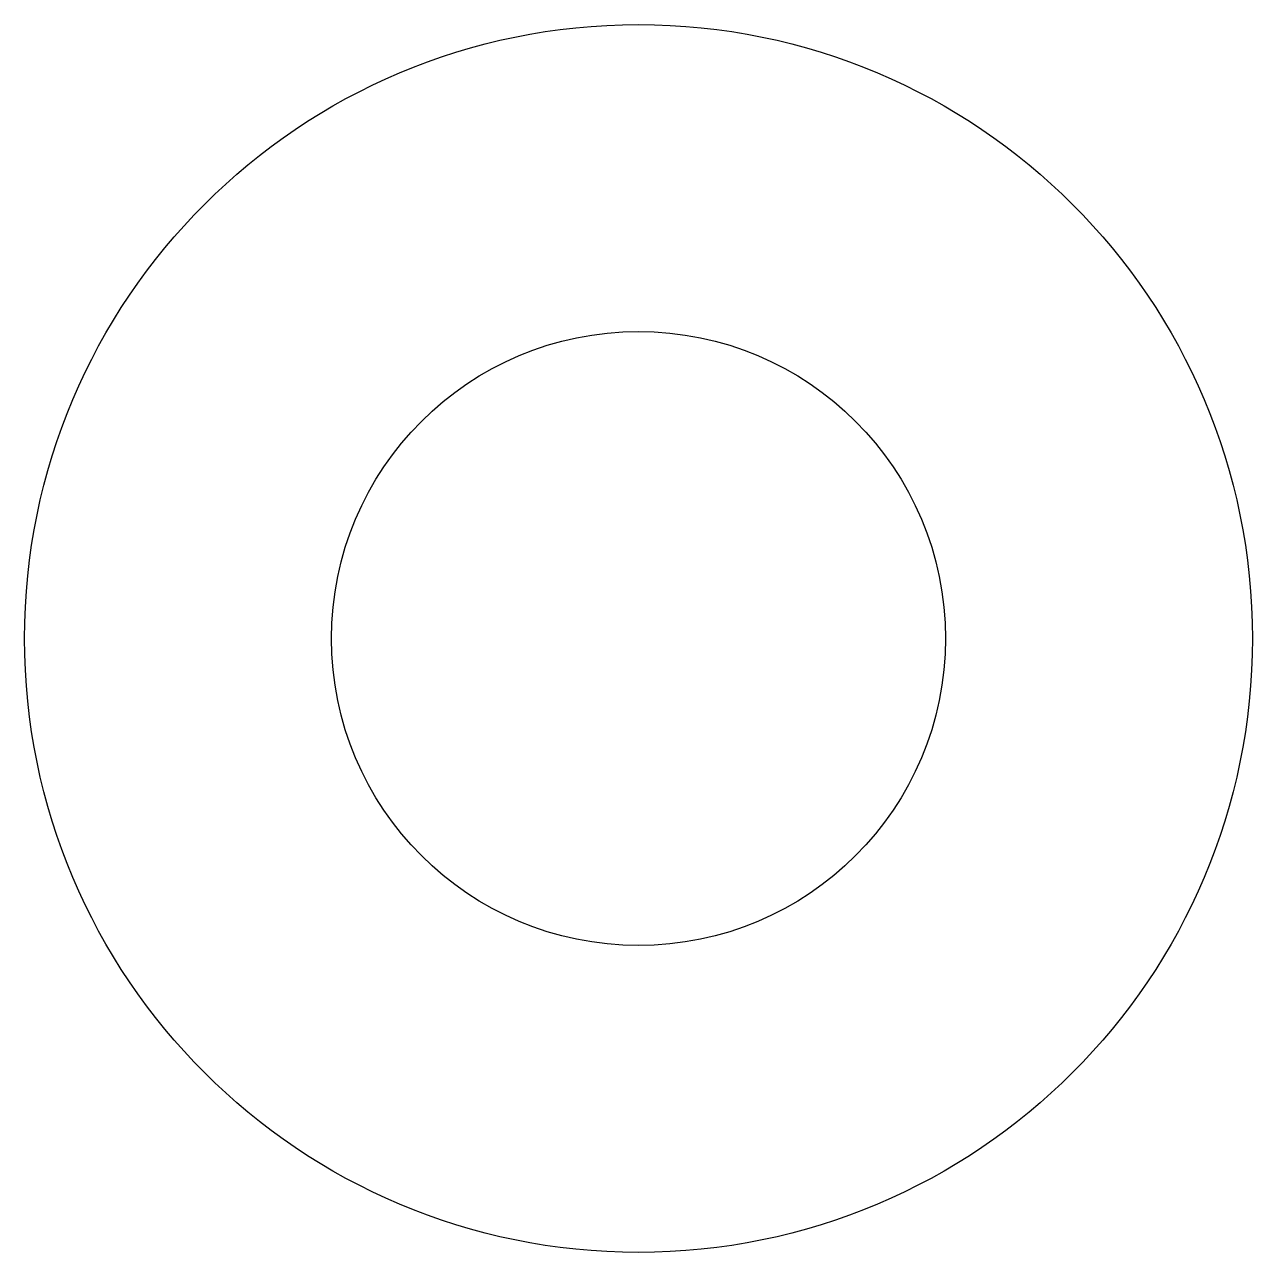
# Model space of a CAD drawing. Extents: x -67 to 33, y -40 to 60.
import ezdxf

# ---------------------------------------------------------------- set-up
doc = ezdxf.new("R2010")
doc.units = 0
doc.header["$MEASUREMENT"] = 0
doc.layers.add('LAYER_1', color=7, linetype='CONTINUOUS')

msp = doc.modelspace()

# ---------------------------------------------------------------- linework, layer by layer
at = {"layer": 'LAYER_1', "color": 250}
for centre, major_axis, ratio in [((-17.0915, 10.0218), (0, 50), 0.999998), ((-17.0914, 10.0217), (0, 25.0001), 0.999996)]:
    msp.add_ellipse(centre, major_axis=major_axis, ratio=ratio, dxfattribs=at)

doc.saveas('drawing.dxf')
